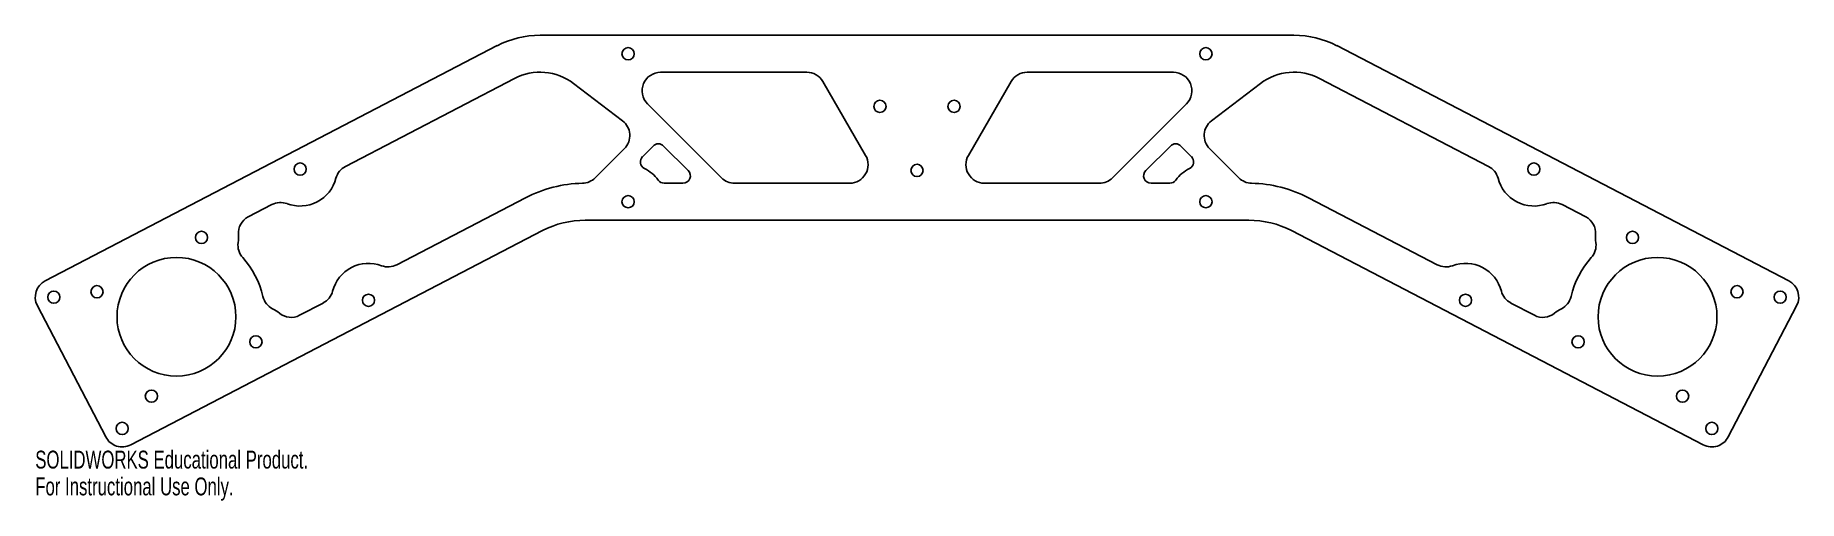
# Model space of a CAD drawing. Header units: millimetres. Extents: x -238 to 238, y -154 to -28.
import ezdxf

# ---------------------------------------------------------------- set-up
doc = ezdxf.new("R2010")
doc.units = ezdxf.units.MM
doc.styles.add('SLDTEXTSTYLE0', font='TXT', dxfattribs={"width": 0.7})

msp = doc.modelspace()

# ---------------------------------------------------------------- linework, layer by layer
at = {"color": 7, "linetype": 'Continuous', "lineweight": 25}
for p, q in [((101.81, -28), (-101.81, -28)), ((-113.36, -30.82), (-235.44, -94.38)), ((235.44, -94.38), (113.36, -30.82)), ((-69.23, -38), (-29.76, -38)), ((29.76, -38), (69.23, -38)), ((-154.38, -63.45), (-108.74, -39.69)), ((-92.73, -41.06), (-79.52, -51.12)), ((-25.43, -40.5), (-13.88, -60.5)), ((13.88, -60.5), (25.43, -40.5)), ((79.52, -51.12), (92.73, -41.06)), ((108.74, -39.69), (154.38, -63.45)), ((-52.76, -66.54), (-72.76, -46.54)), ((72.76, -46.54), (52.76, -66.54)), ((-79.01, -58.63), (-86.92, -66.55)), ((-74.13, -60.83), (-71.25, -57.95)), ((-68.42, -57.95), (-61.79, -64.59)), ((61.79, -64.59), (68.42, -57.95)), ((71.25, -57.95), (74.13, -60.83)), ((86.92, -66.55), (79.01, -58.63)), ((-63.2, -68), (-68.28, -68)), ((-18.21, -68), (-49.23, -68)), ((49.23, -68), (18.21, -68)), ((68.28, -68), (63.2, -68)), ((-180.59, -77.1), (-174.21, -73.78)), ((-105.74, -71.95), (-140.52, -90.06)), ((140.52, -90.06), (105.74, -71.95)), ((174.21, -73.78), (180.59, -77.1)), ((-212.35, -138.73), (-101.12, -80.82)), ((-89.58, -78), (89.58, -78)), ((101.12, -80.82), (212.35, -138.73)), ((-237.56, -101.12), (-219.09, -136.6)), ((-160.36, -100.39), (-166.73, -103.71)), ((166.73, -103.71), (160.36, -100.39)), ((219.09, -136.6), (237.56, -101.12))]:
    msp.add_line(p, q, dxfattribs=at)
for centre, radius in [((-78.03, -33), 1.65), ((78.03, -33), 1.65), ((-10, -47.23), 1.65), ((10, -47.23), 1.65), ((-166.6, -64.18), 1.65), ((0, -64.55), 1.65), ((166.6, -64.18), 1.65), ((-78.03, -73), 1.65), ((78.03, -73), 1.65), ((-193.23, -82.65), 1.65), ((193.23, -82.65), 1.65), ((-200, -104.11), 16.05), ((200, -104.11), 16.05), ((-233.13, -98.81), 1.65), ((-221.46, -97.35), 1.65), ((-148.13, -99.66), 1.65), ((148.13, -99.66), 1.65), ((221.46, -97.35), 1.65), ((233.13, -98.81), 1.65), ((-178.54, -110.88), 1.65), ((178.54, -110.88), 1.65), ((-206.77, -125.57), 1.65), ((206.77, -125.57), 1.65), ((-214.66, -134.29), 1.65), ((214.66, -134.29), 1.65)]:
    msp.add_circle(centre, radius, dxfattribs=at)
for centre, radius, start, end in [((-101.81, -53), 25, 90, 117.5), ((101.81, -53), 25, 62.5, 90), ((-101.81, -53), 15, 52.7261, 117.5), ((-69.23, -43), 5, 90, 225), ((-29.76, -43), 5, 30, 90), ((29.76, -43), 5, 90, 150), ((69.23, -43), 5, 315, 90), ((101.81, -53), 15, 62.5, 127.2739), ((-82.55, -55.1), 5, 315, 52.7261), ((82.55, -55.1), 5, 127.2739, 225), ((-72.72, -62.24), 2, 135, 243.7191), ((-69.84, -59.36), 2, 45, 135), ((-18.21, -63), 5, 270, 30), ((18.21, -63), 5, 150, 270), ((69.84, -59.36), 2, 45, 135), ((72.72, -62.24), 2, 296.2809, 45), ((-166.6, -64.18), 10, 249.3103, 345.6897), ((-152.07, -67.89), 5, 117.5, 165.6897), ((-90.46, -63.01), 5, 271.2616, 315), ((-78.03, -73), 10, 35.6853, 63.7191), ((-63.2, -66), 2, 270, 45), ((-49.23, -63), 5, 225, 270), ((49.23, -63), 5, 270, 315), ((63.2, -66), 2, 135, 270), ((78.03, -73), 10, 116.2809, 144.3147), ((90.46, -63.01), 5, 225, 268.7384), ((152.07, -67.89), 5, 14.3103, 62.5), ((166.6, -64.18), 10, 194.3103, 290.6897), ((-89.58, -103), 35, 91.2616, 117.5), ((-68.28, -66), 2, 215.6853, 270), ((68.28, -66), 2, 270, 324.3147), ((89.58, -103), 35, 62.5, 88.7384), ((-171.9, -78.21), 5, 69.3103, 117.5), ((171.9, -78.21), 5, 62.5, 110.6897), ((-178.28, -81.53), 5, 117.5, 184.2968), ((-89.58, -103), 25, 90, 117.5), ((89.58, -103), 25, 62.5, 90), ((178.28, -81.53), 5, 355.7032, 62.5), ((-178.39, -84.78), 5, 171.8574, 221.8123), ((-193.23, -82.65), 10, 351.8574, 4.2968), ((178.39, -84.78), 5, 318.1877, 8.1426), ((193.23, -82.65), 10, 175.7032, 188.1426), ((-200, -104.11), 24, 13.1877, 41.8123), ((-148.13, -99.66), 10, 69.3103, 165.6897), ((-142.83, -85.63), 5, 249.3103, 297.5), ((142.83, -85.63), 5, 242.5, 290.6897), ((148.13, -99.66), 10, 14.3103, 110.6897), ((200, -104.11), 24, 138.1877, 166.8123), ((-233.13, -98.81), 5, 117.5, 207.5), ((233.13, -98.81), 5, 332.5, 62.5), ((-171.76, -97.5), 5, 193.1877, 243.1426), ((-162.67, -95.95), 5, 297.5, 345.6897), ((162.67, -95.95), 5, 194.3103, 242.5), ((171.76, -97.5), 5, 296.8574, 346.8123), ((-178.54, -110.88), 10, 50.7032, 63.1426), ((-169.04, -99.27), 5, 230.7032, 297.5), ((169.04, -99.27), 5, 242.5, 309.2968), ((178.54, -110.88), 10, 116.8574, 129.2968), ((-214.66, -134.29), 5, 207.5, 297.5), ((214.66, -134.29), 5, 242.5, 332.5)]:
    msp.add_arc(centre, radius, start, end, dxfattribs=at)

# ---------------------------------------------------------------- texts
at = {"color": 7, "linetype": 'Continuous', "char_height": 4.8336, "attachment_point": 1, "style": 'SLDTEXTSTYLE0'}
for s, insert in [('SOLIDWORKS Educational Product.', (-238.13, -140.31)), ('For Instructional Use Only.', (-238.13, -147.56))]:
    msp.add_mtext(s, dxfattribs=dict(at, insert=insert))

doc.saveas('drawing.dxf')
